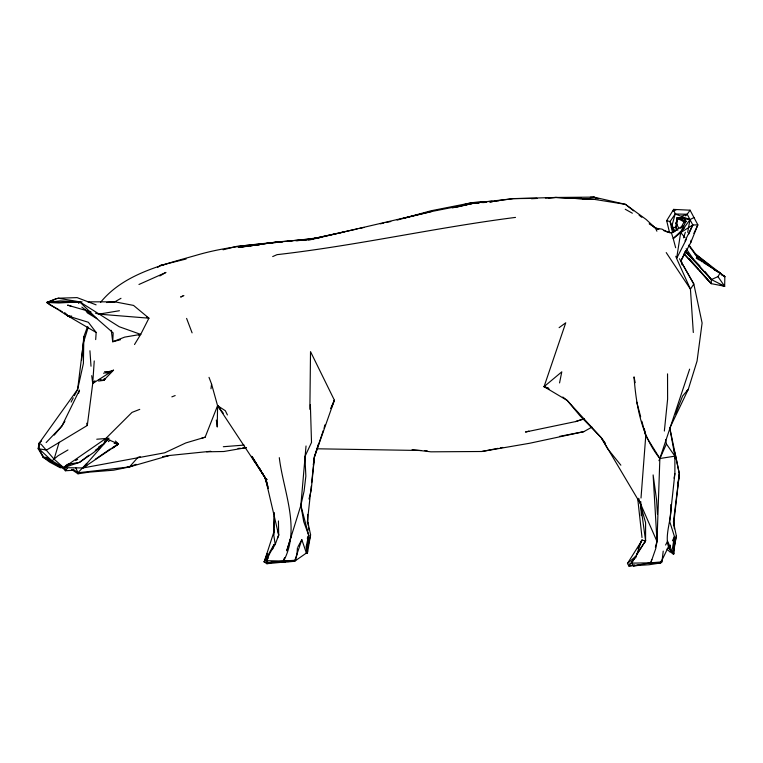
<?xml version="1.0" encoding="UTF-8"?>
<svg xmlns="http://www.w3.org/2000/svg" width="763" height="763" viewBox="0 0 763 763"><rect width="100%" height="100%" fill="white"/><g stroke="black" fill="none" stroke-linecap="round" stroke-linejoin="round"><path stroke-width="1.14" d="M274.442 530.247L264.198 561.892L268.452 562.627L283.578 561.082C300.908 528.511 283.34 491.219 279.296 457.657M267.269 553.537L264.198 561.892L266.84 563.704L273.659 561.969L268.452 562.627L266.411 560.671L270.159 552.698L275.205 544.439L273.698 534.615L274.318 512.555M673.958 549.093L673.863 553.9C659.604 543.38 673.243 519.098 670.734 504.629M209.014 377.361L211.561 384.037L217.569 405.687L217.255 427.032L216.33 420.06M83.777 340.231L83.835 336.75L87.459 326.802M698.231 269.12L684.02 253.802L711.183 283.636L724.65 286.249L724.85 276.664L697.964 258.209L688.951 245.686M689.628 369.149L659.861 458.515L657 541.463L655.779 548.521L650.782 562.846L633.404 565.755L628.855 565.879L627.453 563.475L642.255 539.889L637.973 548.206M273.698 534.615L274.346 516.026M676.59 225.781L676.848 218.952M657.401 531.964L657 541.463L655.36 547.09M689.17 258.571L711.183 283.636L711.383 279.573L705.174 271.676M81.603 360.174L83.835 336.75L83.396 363.436L77.635 389.368L39.037 443.322L38.15 448.682L46.486 450.075L87.297 425.477L92.724 383.484L94.24 360.937M95.69 339.592L96.167 332.468L88.355 322.272L68.126 316.063L46.839 302.482L55.89 298.791M673.338 552.774L674.425 536.503L669.685 521.463L674.883 473.585L674.883 456.169L669.809 428.062L688.283 389.34L697.067 361.033L702.103 323.026L693.834 284.036L679.48 258.771M297.446 547.739L296.969 554.434L295.577 560.214L294.547 561.301L281.881 562.455M641.321 515.674L640.739 501.539M641.006 498.02L645.756 435.845L644.382 428.901M286.745 550.857L300.851 505.402L306.03 445.974M676.523 225.915L677.077 219.362M674.673 458.534L674.883 456.169L666.423 443.942L665.622 439.66M673.643 519.613L674.378 528.778M638.745 498.334L645.593 522.703L645.584 540.767L631.411 563.123L633.404 565.755L649.046 564.744L660.624 562.96L661.95 561.864L663.219 551.105M309.873 409.33L310.522 351.638L334.385 400.203L314.442 456.789L313.259 464.896M307.289 522.617L311.247 486.174M311.638 482.645L314.442 456.789L318.362 444.276M673.481 525.593L679.356 473.918L675.255 453.985L673.471 448.472M664.354 431.038L667.615 399.173L667.539 373.87M210.989 388.758L211.561 384.037M670.019 430.361L669.809 428.062L679.356 473.918L673.433 521.978L676.342 535.884L673.262 553.938L672.298 552.698M268.299 557.972L266.411 560.671L294.547 561.301L306.383 553.061L308.681 535.206L300.851 505.402L304.103 491.029L305.858 476.112L304.914 456.617L311.514 442.454L310.369 404.6M681.454 262.434L681.349 260.069L690.763 242.577L691.059 240.297M297.999 546.728L301.824 539.699L306.383 553.061L307.441 552.984L310.589 534.815L307.861 522.254L307.632 514.405M677.849 230.264L675.77 227.374L677.163 217.646L684.001 218.065L686.223 221.737M677.916 483.217L679.356 473.918M693.968 217.531L690 219.62L680.701 232.572L676.609 258.457L690.439 289.139L693.309 332.506M674.091 478.239L674.883 473.585M687.682 232.305L690 219.62L675.207 213.993L673.653 209.415L690.076 210.187L697.859 224.866L690.763 242.577M674.196 546.813L676.342 535.884M559.556 382.931L561.787 371.839L544.057 386.669L567.205 400.451L601.32 437.79L605.584 443.475M300.851 505.402L303.741 521.72L308.681 535.206L306.163 546.794L306.945 552.994M307.432 548.502L310.589 534.815M324.056 428.31L324.904 424.905M309.005 498.983L311.199 490.371L314.442 456.789L323.321 430.456M674.091 231.399L671.411 227.555L675.207 213.993L687.215 214.25L690.076 210.187M673.033 211.58L673.653 209.415L675.789 210.264M78.541 393.47L79.514 390.055L61.879 426.059L54.249 435.101M635.655 557.925L641.588 540.204L645.584 540.767L640.558 503.885L601.32 437.79L579.737 415.473L567.205 400.451L562.808 397.027M651.764 559.47L650.782 562.846L631.411 563.123L635.722 556.704M38.15 448.682L43.272 457.304L51.998 460.89L54.078 459.145L59.152 442.254M283.578 561.082L284.589 557.763L283.578 561.082L295.577 560.214M286.955 550.009L291.018 536.713M272.563 549.198L273.936 544.725L275.205 544.439L278.676 535.13L278.438 520.948M88.25 327.136L83.358 342.921L77.635 389.368L74.373 395.72M661.95 561.864L650.782 562.846L660.624 562.96L661.33 560.795M683.543 237.875L685.355 232.295M676.657 225.18L676.028 222.987L677.449 218.733L677.163 217.646L690 219.62M98.589 381.052L103.711 380.356L104.359 378.438M294.547 561.301L301.824 539.699M277.455 538.43L278.676 535.13L277.837 529.455M41.622 440.947L39.037 443.322L39.438 449.254L43.272 457.304L46.123 457.38L63.644 467.652L79.486 462.388L93.82 452.373L103.72 443.913L105.79 438.515L132.009 412.392L139.753 409.369M331.38 407.881L334.385 400.203L330.646 408.587M201.728 438.22L205.142 437.199L217.569 405.687L225.352 410.742L227.412 414.938M675.474 413.975L682.608 396.026L688.283 389.34L686.748 391.104M658.946 460.68L666.423 443.942M688.703 234.146L692.794 224.99L687.215 214.25L681.626 216.139M307.289 538.268L308.681 535.206M668.97 548.406L670.458 545.163M672.441 540.833L674.425 536.503L672.527 548.006L673.863 553.9M681.655 230.521L685.947 221.27L677.163 217.646M266.592 556.809L264.198 561.892L273.936 544.725M685.851 250.474L681.349 260.069L681.884 264.647M693.853 233.402L697.859 224.866L692.794 224.99L680.701 232.572M660.624 562.96L668.817 546.041M644.563 542.855L645.584 540.767L636.619 554.577M685.021 240.898L692.794 224.99M134.507 344.533L140.688 334.394L148.928 318.181L133.544 305.419L114.86 301.833L87.917 301.843M680.901 228.013L684.087 221.785L685.947 221.27M686.423 239.229L676.609 258.457L675.789 256.282M71.102 402.082L73.277 397.838M631.154 565.755L628.855 565.879L629.933 563.8M665.574 545.04L667.606 541.263L672.317 551.821M688.236 253.23L685.241 251.38L711.383 279.573L717.954 276.626L720.186 272.887L703.209 262.443M669.58 232.753L666.671 220.669L673.653 209.415M64.884 421.329L61.879 426.059L46.142 442.578M39.037 443.322L41.231 444.39L54.078 459.145L63.644 467.652L65.284 470.761L67.278 468.463M78.637 303.455L79.714 301.843L82.061 301.843M675.207 213.993L670.038 221.547L672.527 232.467M628.855 565.879L633.614 559.451M91.722 375.663L92.724 383.484L94.974 380.718M210.75 451.267L169.252 455.511L129.462 466.937L113.658 470.189L88.842 472.154L77.988 473.804L77.96 472.774L86.734 463.408M42.623 455.149L43.272 457.304L66.104 470.218L63.644 467.652L82.967 467.957L108.317 438.973L106.324 440.241M100.592 302.31C124.131 273.469 163.12 264.809 197.264 254.985C237.598 243.225 279.792 243.33 321.042 237.322M95.337 450.313L103.72 443.913L108.317 438.973L105.933 441.443M99.257 379.421L103.711 380.356L113.525 370.198L92.724 383.484L94.154 381.967M98.78 448.854L100.363 447.213M92.724 383.484L94.316 381.901M685.555 215.853L687.215 214.25M684.621 227.612L673.224 238.571L675.646 247.727M108.413 441.653L109.996 440.203M65.752 467.614L63.644 467.652L67.173 464.429L79.486 462.388L88.813 455.282M103.711 380.356L105.485 378.81M627.453 563.475L635.455 556.551M54.078 459.145L58.026 455.788L67.955 449.97M679.871 233.24L673.224 238.571L671.43 232.887L663.448 230.512M680.73 228.042L682.504 226.63M95.346 459.259L110.292 448.949M559.117 327.651L565.745 322.797L544.057 386.669L549.246 389.073M112.686 448.129L118.475 444.018L115.423 441.024M70.654 463.503L63.644 467.652L105.79 438.515L109.08 438.267M205.142 437.199L185.81 442.941L164.741 452.793L82.967 467.957L86.877 465.296M82.967 467.957L118.475 444.018L116.443 443.017M157.712 267.346L160.669 265.362L186.105 259.01M63.644 467.652L69.595 463.828M650.009 223.817L655.465 228.147L662.046 229.148L667.024 231.952L671.43 232.887L683.209 225.714M112.171 447.795L118.475 444.018L105.79 438.515L96.748 439.23M75.671 460.537L77.673 459.345M98.713 446.88L103.72 443.913M110.244 302.472L114.86 301.833L120.993 298.304M159.82 275.958L165.952 272.429L138.961 284.475M412.115 449.569L430.914 451.83L481.825 451.496L529.636 443.265L583.79 431.667L591.945 427.118M182.815 296.054L180.64 297.017L183.893 295.586M308.567 240.173L431.772 211.485L473.184 203.282L513.423 198.618L555.884 197.464L593.872 197.121L625.45 204.35L646.194 219.496L655.465 228.147L656.914 231.199M272.696 256.568L277.026 254.661C357.065 245.533 435.635 227.574 515.502 217.407M671.43 232.887L675.217 231.323M136.005 464.286L129.462 466.937L77.96 472.774L73.2 469.283M171.847 396.865L175.166 395.568M96.1 304.847L77.092 297.618L58.083 298.209L46.839 302.482L50.234 305.086L58.665 309.53M307.117 551.792L307.565 550.495M528.873 431.133L525.449 432.039L575.521 421.596L584.439 418.525M667.034 549.236L670.028 552.03L672.337 552.784M103.568 373.25L113.525 370.198M575.521 421.596L584.162 418.935M140.211 456.684L137.931 457.361L129.462 466.937L127.078 467.08M397.151 220.087L400.527 219.162M402.778 218.533L430.942 210.788L472.249 202.624L491.982 201.203M120.544 339.697L112.714 341.757L111.264 330.293M138.456 334.986L140.688 334.394L119.219 326.726L79.714 301.843L58.083 298.209M223.101 249.778L236.978 246.306L253.364 244.732M399.984 219.229L431.772 211.485M463.046 204.837L472.249 202.624L484.057 202.09M456.951 207.069L473.184 203.282L479.021 202.758M303.731 240.002L310.732 239.21L357.151 228.948M359.468 228.433L364.113 227.403M380.356 223.817L383.837 223.044M386.154 222.529L390.799 221.499M452.297 207.898L473.184 203.282L479.078 202.863M310.732 239.21L337.132 233.497M339.43 233.001L344.018 232.009M106.057 373.031L109.538 372.296L104.645 371.581M481.825 451.496L498.048 448.339M500.366 447.891L502.683 447.442M559.46 436.398L583.79 431.667M160.669 265.362L164.188 264.751M305.858 239.944L321.08 237.283M162.538 456.665L169.252 455.511M140.688 334.394L124.703 337.103L112.714 341.757L113.172 332.897L96.825 318.6L79.714 301.843L60.115 300.889L46.839 302.482L48.927 302.682M632.346 565.297L634.682 564.916M95.461 313.173L98.799 314.137L119.419 310.722M635.178 382.654L634.024 376.874C636.189 405.601 641.263 435.444 659.861 458.515L674.883 456.169M285.496 561.93L266.84 563.704M287.823 561.587L290.15 561.244M247.698 246.287L238.361 247.336L276.053 242.062L311.657 238.981M306.383 553.061L307.441 552.984M238.361 247.336L276.254 242.157M490.037 201.747L492.373 201.442M494.71 201.127L513.423 198.618L536.742 198.361M250.035 246.02L252.372 245.762M255.872 245.371L259.372 244.98M296.731 240.784L301.395 240.259M238.027 448.482L240.393 448.243M242.768 447.995L246.325 447.633L223.864 451.505L206.62 451.81M255.71 244.503L268.586 243.263M270.932 243.044L275.615 242.596M279.124 242.252L282.634 241.919M287.317 241.47L292 241.013M295.51 240.679L309.559 239.324M481.358 202.538L486.021 202.119M489.531 201.804L493.032 201.489M106.562 302.539L114.86 301.833M223.33 446.717L244.093 445.087M633.404 565.755L639.203 565.316L633.452 565.631M494.31 201.041L498.954 200.707M482.626 202.615L486.165 202.367M548.711 197.96L555.788 197.464L594.692 199.429L625.45 204.35L633.633 210.836M65.284 470.761L73.61 470.266M531.477 198.733L537.286 198.428M545.421 198.008L555.884 197.464L594.692 199.429L582.779 199.038M489.96 201.823L492.326 201.709M574.978 197.97L580.881 197.703M590.324 197.274L593.872 197.121L598.202 198.79M672.918 553.928L673.538 553.9M671.411 227.555L675.77 227.374M667.291 548.502L669.294 548.435M671.783 552.965L672.594 552.956M306.993 551.601L307.651 551.611M71.674 316.101L68.126 316.063L64.388 313.402M316.473 448.787L421.119 450.504M424.686 450.561L427.061 450.599M677.449 218.733L679.366 218.857M98.799 314.137L148.928 318.181L146.801 317.16M45.303 457.552L43.272 457.304L49.576 462.044L60.468 467.872M114.135 443.36L118.475 444.018M105.79 438.515L107.469 438.82M666.671 220.669L670.038 221.547L674.759 230.808M71.007 306.087L67.602 305.162L90.997 311.895M655.465 228.147L658.889 229.158M720.282 284.923L724.65 286.249L717.954 276.626M548.53 388.176L544.057 386.669L548.444 388.501M71.445 317.217L68.117 316.063L64.626 312.84L68.126 316.063L96.167 332.468M625.25 209.253L632.355 213.211M714.244 269.921L720.186 272.887M724.65 286.249L711.383 279.573L694.168 260.212L686.137 248.69M678.164 218.771L684.087 221.785M593.872 197.121L595.96 198.199M721.846 274.861L724.85 276.664L694.921 253.574M696.228 258.142L699.223 259.983M649.179 223.807L658.078 229.415M688.216 253.278L685.241 251.38L699.862 265.839M721.884 274.775L724.85 276.664M71.484 469.407L77.988 473.804M59.714 310.083L62.518 312.077M81.841 307.127L96.825 318.6L87.402 312.916L85.475 310.14M64.254 468.806L66.104 470.218M219.83 408.348L217.569 405.687L265.381 478.153L267.25 479.593M639.089 215.166L641.817 217.331M694.731 253.554L709.981 265.753M696.629 257.036L701.97 261.747M39.438 449.254L51.998 460.89M699.785 270.827L711.183 283.636M681.416 233.402L684.993 237.57M620.863 465.192L607.701 448.844L601.32 437.79M217.569 405.687L223.282 413.212M688.951 245.037L698.059 257.265M669.904 549.341L671.755 552.03M666.223 252.591L690.439 289.139L693.834 284.036L681.225 261.967M251.742 456.617L264.78 477.247L266.058 480.452M266.983 482.645L265.381 478.153L252.41 457.066M251.761 456.274L256.711 464.228M257.951 466.222L265.381 478.153L268.118 486.966M659.861 458.515L645.756 435.845L641.864 421.271M259.43 468.015L261.213 471.095M262.396 473.146L264.78 477.247L268.185 488.52M682.742 219.954L684.201 222.691M676.028 222.987L678.765 228.175M640.558 503.885L657 541.463L653.128 474.92L656.6 500.089L657.439 514.205M75.861 467.9L77.96 472.774M253.192 458.525L254.518 461.729M186.601 318.4L192.095 332.859M675.493 226.325L676.609 230.512M636.771 402.206L640.662 416.779M86.686 423.217L87.297 425.477M265.381 478.153L278.676 535.13M307.861 522.254L308.328 525.669M308.643 527.939L308.958 530.218M637.773 499.136L642.007 537.562M89.929 350.761L91.007 366.221M79.714 301.843L58.837 302.978L46.839 302.482L79.714 301.843M70.339 316.731L68.126 316.063L70.368 316.75"/></g></svg>
